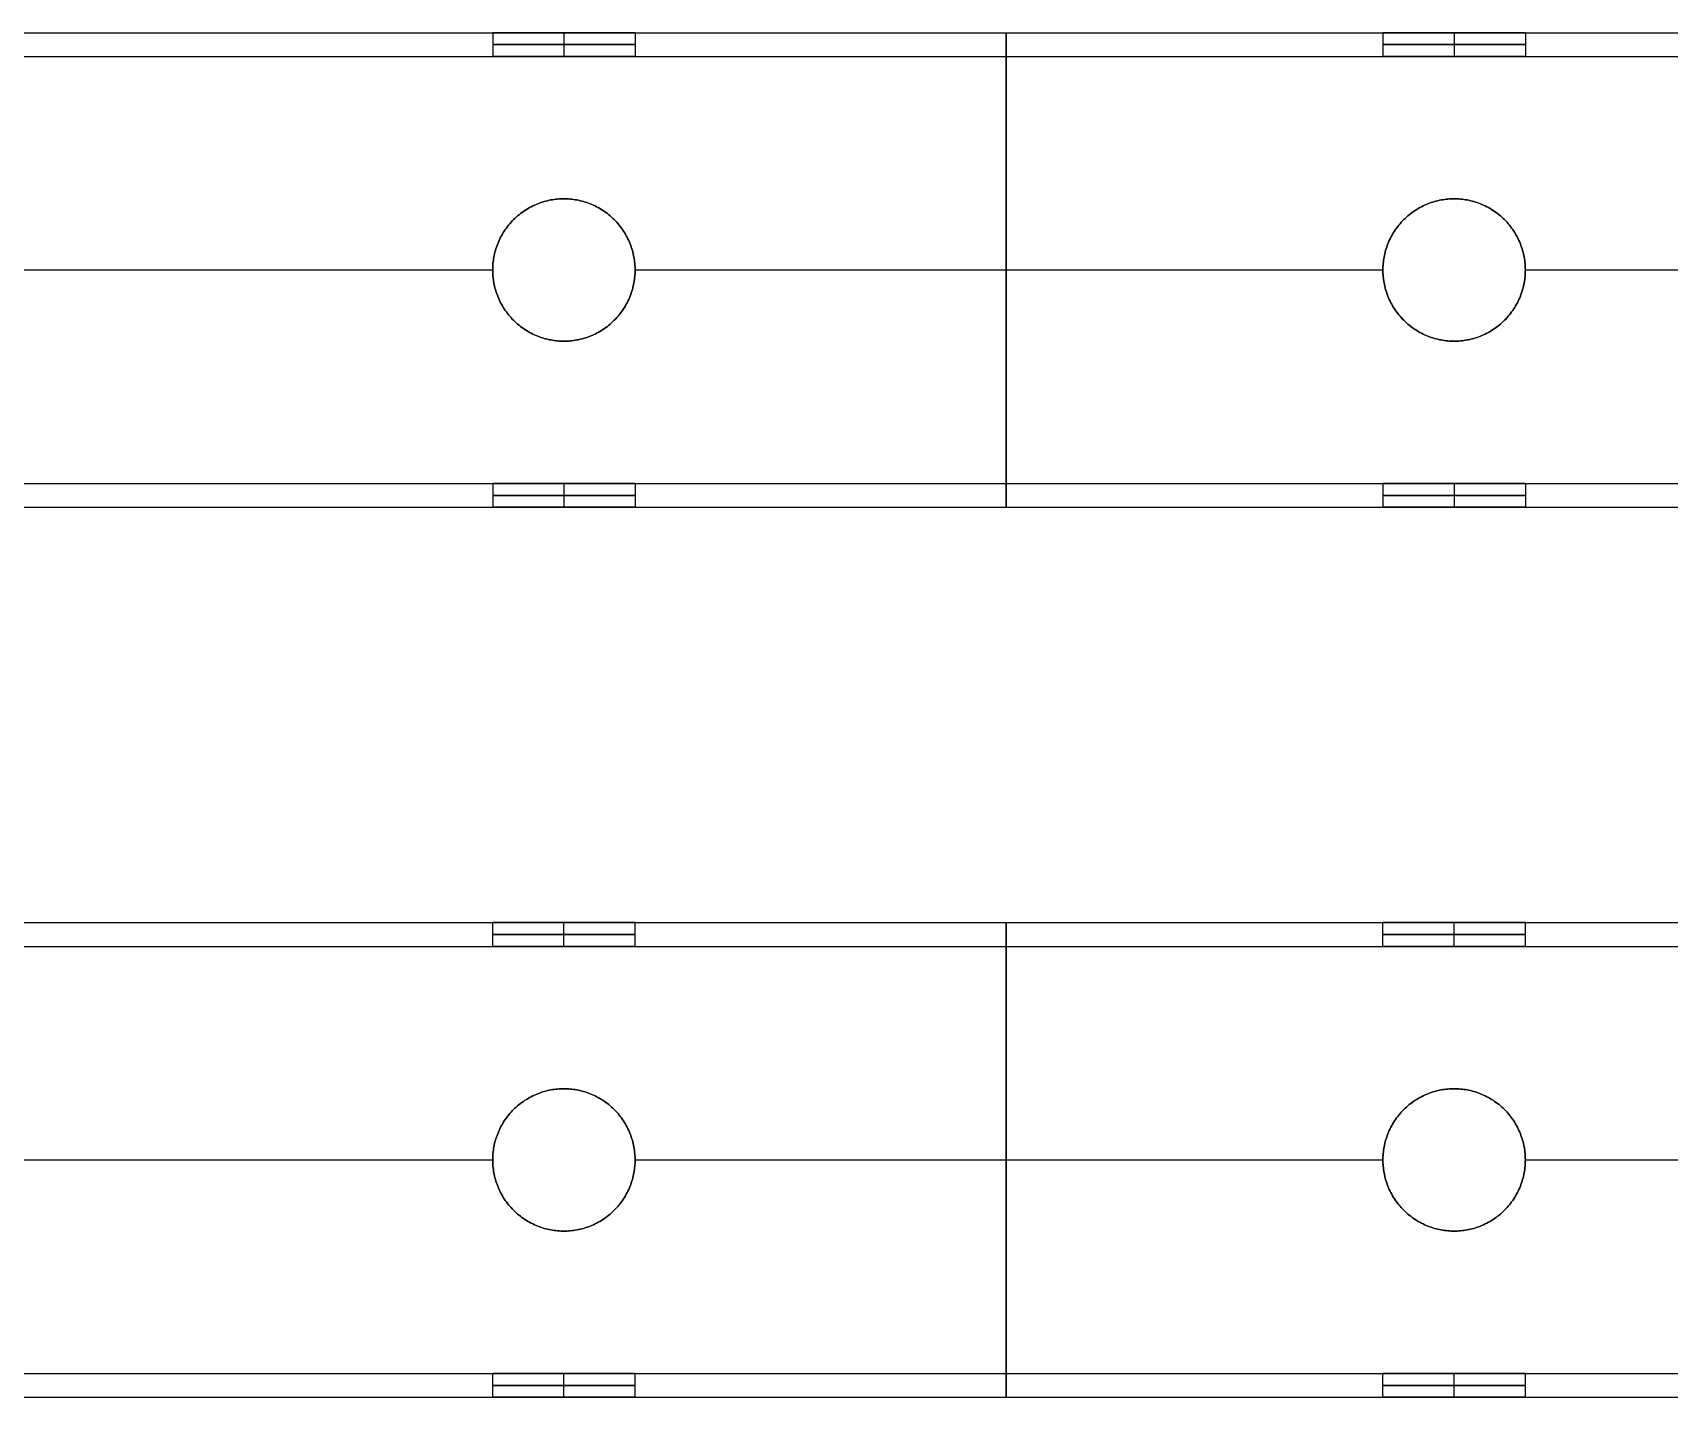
# Model space of a CAD drawing. Header units: millimetres. Extents: x -5956 to -4640, y -5088 to -3772.
# Drawn here: x -5680.4 to -5542.5, y -4487.4 to -4372.4 of the extents above; entities that cross this region are included whole.
import ezdxf

# ---------------------------------------------------------------- set-up
doc = ezdxf.new("R2010")
doc.units = ezdxf.units.MM
doc.header["$MEASUREMENT"] = 0
doc.layers.add('staal', color=5, linetype='Continuous', true_color=0x0000ff)

msp = doc.modelspace()

# ---------------------------------------------------------------- linework, layer by layer
at = {"layer": 'staal'}
for p, q in [((-5641.61, -4372.39, 1641.01), (-5641.61, -4374.39, 1641.01)), ((-5635.61, -4372.39, 1647.01), (-5635.61, -4374.39, 1647.01)), ((-5635.61, -4372.39, 1635.01), (-5635.61, -4374.39, 1635.01)), ((-5629.61, -4372.39, 1641.01), (-5629.61, -4374.39, 1641.01)), ((-5566.61, -4372.39, 1641.01), (-5566.61, -4374.39, 1641.01)), ((-5560.61, -4372.39, 1647.01), (-5560.61, -4374.39, 1647.01)), ((-5560.61, -4372.39, 1635.01), (-5560.61, -4374.39, 1635.01)), ((-5554.61, -4372.39, 1641.01), (-5554.61, -4374.39, 1641.01)), ((-5635.61, -4386.39, 1623.01), (-5635.61, -4386.39, 1621.01)), ((-5635.61, -4386.39, 1661.01), (-5635.61, -4386.39, 1659.01)), ((-5560.61, -4386.39, 1623.01), (-5560.61, -4386.39, 1621.01)), ((-5560.61, -4386.39, 1661.01), (-5560.61, -4386.39, 1659.01)), ((-5641.61, -4392.39, 1623.01), (-5641.61, -4392.39, 1621.01)), ((-5641.61, -4392.39, 1661.01), (-5641.61, -4392.39, 1659.01)), ((-5629.61, -4392.39, 1623.01), (-5629.61, -4392.39, 1621.01)), ((-5629.61, -4392.39, 1661.01), (-5629.61, -4392.39, 1659.01)), ((-5566.61, -4392.39, 1623.01), (-5566.61, -4392.39, 1621.01)), ((-5566.61, -4392.39, 1661.01), (-5566.61, -4392.39, 1659.01)), ((-5554.61, -4392.39, 1623.01), (-5554.61, -4392.39, 1621.01)), ((-5554.61, -4392.39, 1661.01), (-5554.61, -4392.39, 1659.01)), ((-5635.61, -4398.39, 1623.01), (-5635.61, -4398.39, 1621.01)), ((-5635.61, -4398.39, 1661.01), (-5635.61, -4398.39, 1659.01)), ((-5560.61, -4398.39, 1623.01), (-5560.61, -4398.39, 1621.01)), ((-5560.61, -4398.39, 1661.01), (-5560.61, -4398.39, 1659.01)), ((-5641.61, -4410.39, 1641.01), (-5641.61, -4412.39, 1641.01)), ((-5635.61, -4410.39, 1647.01), (-5635.61, -4412.39, 1647.01)), ((-5635.61, -4410.39, 1635.01), (-5635.61, -4412.39, 1635.01)), ((-5629.61, -4410.39, 1641.01), (-5629.61, -4412.39, 1641.01)), ((-5566.61, -4410.39, 1641.01), (-5566.61, -4412.39, 1641.01)), ((-5560.61, -4410.39, 1647.01), (-5560.61, -4412.39, 1647.01)), ((-5560.61, -4410.39, 1635.01), (-5560.61, -4412.39, 1635.01)), ((-5554.61, -4410.39, 1641.01), (-5554.61, -4412.39, 1641.01)), ((-5641.61, -4449.39, -404.81), (-5641.61, -4447.39, -404.81)), ((-5635.61, -4449.39, -398.81), (-5635.61, -4447.39, -398.81)), ((-5635.61, -4449.39, -410.81), (-5635.61, -4447.39, -410.81)), ((-5629.61, -4449.39, -404.81), (-5629.61, -4447.39, -404.81)), ((-5566.61, -4449.39, -404.81), (-5566.61, -4447.39, -404.81)), ((-5560.61, -4449.39, -398.81), (-5560.61, -4447.39, -398.81)), ((-5560.61, -4449.39, -410.81), (-5560.61, -4447.39, -410.81)), ((-5554.61, -4449.39, -404.81), (-5554.61, -4447.39, -404.81)), ((-5635.61, -4461.39, -422.81), (-5635.61, -4461.39, -424.81)), ((-5635.61, -4461.39, -384.81), (-5635.61, -4461.39, -386.81)), ((-5560.61, -4461.39, -422.81), (-5560.61, -4461.39, -424.81)), ((-5560.61, -4461.39, -384.81), (-5560.61, -4461.39, -386.81)), ((-5641.61, -4467.39, -422.81), (-5641.61, -4467.39, -424.81)), ((-5641.61, -4467.39, -384.81), (-5641.61, -4467.39, -386.81)), ((-5629.61, -4467.39, -422.81), (-5629.61, -4467.39, -424.81)), ((-5629.61, -4467.39, -384.81), (-5629.61, -4467.39, -386.81)), ((-5566.61, -4467.39, -422.81), (-5566.61, -4467.39, -424.81)), ((-5566.61, -4467.39, -384.81), (-5566.61, -4467.39, -386.81)), ((-5554.61, -4467.39, -422.81), (-5554.61, -4467.39, -424.81)), ((-5554.61, -4467.39, -384.81), (-5554.61, -4467.39, -386.81)), ((-5635.61, -4473.39, -422.81), (-5635.61, -4473.39, -424.81)), ((-5635.61, -4473.39, -384.81), (-5635.61, -4473.39, -386.81)), ((-5560.61, -4473.39, -422.81), (-5560.61, -4473.39, -424.81)), ((-5560.61, -4473.39, -384.81), (-5560.61, -4473.39, -386.81)), ((-5641.61, -4487.39, -404.81), (-5641.61, -4485.39, -404.81)), ((-5635.61, -4487.39, -398.81), (-5635.61, -4485.39, -398.81)), ((-5635.61, -4487.39, -410.81), (-5635.61, -4485.39, -410.81)), ((-5629.61, -4487.39, -404.81), (-5629.61, -4485.39, -404.81)), ((-5566.61, -4487.39, -404.81), (-5566.61, -4485.39, -404.81)), ((-5560.61, -4487.39, -398.81), (-5560.61, -4485.39, -398.81)), ((-5560.61, -4487.39, -410.81), (-5560.61, -4485.39, -410.81)), ((-5554.61, -4487.39, -404.81), (-5554.61, -4485.39, -404.81))]:
    msp.add_line(p, q, dxfattribs=at)
for points in [[(-5916.11, -4372.39, 1621.01), (-5598.36, -4372.39, 1621.01), (-5280.61, -4372.39, 1621.01)], [(-5916.11, -4372.39, 1661.01), (-5598.36, -4372.39, 1661.01), (-5280.61, -4372.39, 1661.01)], [(-5704.61, -4372.39, 1641.01), (-5673.11, -4372.39, 1641.01), (-5641.61, -4372.39, 1641.01)], [(-5629.61, -4372.39, 1641.01), (-5598.11, -4372.39, 1641.01), (-5566.61, -4372.39, 1641.01)], [(-5598.36, -4372.39, 1621.01), (-5598.36, -4392.39, 1621.01), (-5598.36, -4412.39, 1621.01)], [(-5598.36, -4412.39, 1661.01), (-5598.36, -4392.39, 1661.01), (-5598.36, -4372.39, 1661.01)], [(-5598.36, -4372.39, 1661.01), (-5598.36, -4372.39, 1641.01), (-5598.36, -4372.39, 1621.01)], [(-5554.61, -4372.39, 1641.01), (-5523.11, -4372.39, 1641.01), (-5491.61, -4372.39, 1641.01)], [(-5916.11, -4374.39, 1623.01), (-5598.36, -4374.39, 1623.01), (-5280.61, -4374.39, 1623.01)], [(-5916.11, -4374.39, 1659.01), (-5598.36, -4374.39, 1659.01), (-5280.61, -4374.39, 1659.01)], [(-5704.61, -4374.39, 1641.01), (-5673.11, -4374.39, 1641.01), (-5641.61, -4374.39, 1641.01)], [(-5629.61, -4374.39, 1641.01), (-5598.11, -4374.39, 1641.01), (-5566.61, -4374.39, 1641.01)], [(-5598.36, -4410.39, 1623.01), (-5598.36, -4392.39, 1623.01), (-5598.36, -4374.39, 1623.01)], [(-5598.36, -4374.39, 1623.01), (-5598.36, -4374.39, 1641.01), (-5598.36, -4374.39, 1659.01)], [(-5598.36, -4374.39, 1659.01), (-5598.36, -4392.39, 1659.01), (-5598.36, -4410.39, 1659.01)], [(-5554.61, -4374.39, 1641.01), (-5523.11, -4374.39, 1641.01), (-5491.61, -4374.39, 1641.01)], [(-5704.61, -4392.39, 1621.01), (-5673.11, -4392.39, 1621.01), (-5641.61, -4392.39, 1621.01)], [(-5704.61, -4392.39, 1661.01), (-5673.11, -4392.39, 1661.01), (-5641.61, -4392.39, 1661.01)], [(-5704.61, -4392.39, 1623.01), (-5673.11, -4392.39, 1623.01), (-5641.61, -4392.39, 1623.01)], [(-5704.61, -4392.39, 1659.01), (-5673.11, -4392.39, 1659.01), (-5641.61, -4392.39, 1659.01)], [(-5629.61, -4392.39, 1621.01), (-5598.11, -4392.39, 1621.01), (-5566.61, -4392.39, 1621.01)], [(-5629.61, -4392.39, 1661.01), (-5598.11, -4392.39, 1661.01), (-5566.61, -4392.39, 1661.01)], [(-5629.61, -4392.39, 1623.01), (-5598.11, -4392.39, 1623.01), (-5566.61, -4392.39, 1623.01)], [(-5629.61, -4392.39, 1659.01), (-5598.11, -4392.39, 1659.01), (-5566.61, -4392.39, 1659.01)], [(-5554.61, -4392.39, 1621.01), (-5523.11, -4392.39, 1621.01), (-5491.61, -4392.39, 1621.01)], [(-5554.61, -4392.39, 1661.01), (-5523.11, -4392.39, 1661.01), (-5491.61, -4392.39, 1661.01)], [(-5554.61, -4392.39, 1623.01), (-5523.11, -4392.39, 1623.01), (-5491.61, -4392.39, 1623.01)], [(-5554.61, -4392.39, 1659.01), (-5523.11, -4392.39, 1659.01), (-5491.61, -4392.39, 1659.01)], [(-5916.11, -4410.39, 1623.01), (-5598.36, -4410.39, 1623.01), (-5280.61, -4410.39, 1623.01)], [(-5916.11, -4410.39, 1659.01), (-5598.36, -4410.39, 1659.01), (-5280.61, -4410.39, 1659.01)], [(-5704.61, -4410.39, 1641.01), (-5673.11, -4410.39, 1641.01), (-5641.61, -4410.39, 1641.01)], [(-5629.61, -4410.39, 1641.01), (-5598.11, -4410.39, 1641.01), (-5566.61, -4410.39, 1641.01)], [(-5598.36, -4410.39, 1659.01), (-5598.36, -4410.39, 1641.01), (-5598.36, -4410.39, 1623.01)], [(-5554.61, -4410.39, 1641.01), (-5523.11, -4410.39, 1641.01), (-5491.61, -4410.39, 1641.01)], [(-5916.11, -4412.39, 1621.01), (-5598.36, -4412.39, 1621.01), (-5280.61, -4412.39, 1621.01)], [(-5916.11, -4412.39, 1661.01), (-5598.36, -4412.39, 1661.01), (-5280.61, -4412.39, 1661.01)], [(-5704.61, -4412.39, 1641.01), (-5673.11, -4412.39, 1641.01), (-5641.61, -4412.39, 1641.01)], [(-5629.61, -4412.39, 1641.01), (-5598.11, -4412.39, 1641.01), (-5566.61, -4412.39, 1641.01)], [(-5598.36, -4412.39, 1621.01), (-5598.36, -4412.39, 1641.01), (-5598.36, -4412.39, 1661.01)], [(-5554.61, -4412.39, 1641.01), (-5523.11, -4412.39, 1641.01), (-5491.61, -4412.39, 1641.01)], [(-5916.11, -4447.39, -424.81), (-5598.36, -4447.39, -424.81), (-5280.61, -4447.39, -424.81)], [(-5916.11, -4447.39, -384.81), (-5598.36, -4447.39, -384.81), (-5280.61, -4447.39, -384.81)], [(-5704.61, -4447.39, -404.81), (-5673.11, -4447.39, -404.81), (-5641.61, -4447.39, -404.81)], [(-5629.61, -4447.39, -404.81), (-5598.11, -4447.39, -404.81), (-5566.61, -4447.39, -404.81)], [(-5598.36, -4487.39, -424.81), (-5598.36, -4467.39, -424.81), (-5598.36, -4447.39, -424.81)], [(-5598.36, -4447.39, -424.81), (-5598.36, -4447.39, -404.81), (-5598.36, -4447.39, -384.81)], [(-5598.36, -4447.39, -384.81), (-5598.36, -4467.39, -384.81), (-5598.36, -4487.39, -384.81)], [(-5554.61, -4447.39, -404.81), (-5523.11, -4447.39, -404.81), (-5491.61, -4447.39, -404.81)], [(-5916.11, -4449.39, -422.81), (-5598.36, -4449.39, -422.81), (-5280.61, -4449.39, -422.81)], [(-5916.11, -4449.39, -386.81), (-5598.36, -4449.39, -386.81), (-5280.61, -4449.39, -386.81)], [(-5704.61, -4449.39, -404.81), (-5673.11, -4449.39, -404.81), (-5641.61, -4449.39, -404.81)], [(-5629.61, -4449.39, -404.81), (-5598.11, -4449.39, -404.81), (-5566.61, -4449.39, -404.81)], [(-5598.36, -4449.39, -386.81), (-5598.36, -4449.39, -404.81), (-5598.36, -4449.39, -422.81)], [(-5598.36, -4449.39, -422.81), (-5598.36, -4467.39, -422.81), (-5598.36, -4485.39, -422.81)], [(-5598.36, -4485.39, -386.81), (-5598.36, -4467.39, -386.81), (-5598.36, -4449.39, -386.81)], [(-5554.61, -4449.39, -404.81), (-5523.11, -4449.39, -404.81), (-5491.61, -4449.39, -404.81)], [(-5704.61, -4467.39, -424.81), (-5673.11, -4467.39, -424.81), (-5641.61, -4467.39, -424.81)], [(-5704.61, -4467.39, -384.81), (-5673.11, -4467.39, -384.81), (-5641.61, -4467.39, -384.81)], [(-5704.61, -4467.39, -422.81), (-5673.11, -4467.39, -422.81), (-5641.61, -4467.39, -422.81)], [(-5704.61, -4467.39, -386.81), (-5673.11, -4467.39, -386.81), (-5641.61, -4467.39, -386.81)], [(-5629.61, -4467.39, -424.81), (-5598.11, -4467.39, -424.81), (-5566.61, -4467.39, -424.81)], [(-5629.61, -4467.39, -384.81), (-5598.11, -4467.39, -384.81), (-5566.61, -4467.39, -384.81)], [(-5629.61, -4467.39, -422.81), (-5598.11, -4467.39, -422.81), (-5566.61, -4467.39, -422.81)], [(-5629.61, -4467.39, -386.81), (-5598.11, -4467.39, -386.81), (-5566.61, -4467.39, -386.81)], [(-5554.61, -4467.39, -424.81), (-5523.11, -4467.39, -424.81), (-5491.61, -4467.39, -424.81)], [(-5554.61, -4467.39, -384.81), (-5523.11, -4467.39, -384.81), (-5491.61, -4467.39, -384.81)], [(-5554.61, -4467.39, -422.81), (-5523.11, -4467.39, -422.81), (-5491.61, -4467.39, -422.81)], [(-5554.61, -4467.39, -386.81), (-5523.11, -4467.39, -386.81), (-5491.61, -4467.39, -386.81)], [(-5916.11, -4485.39, -422.81), (-5598.36, -4485.39, -422.81), (-5280.61, -4485.39, -422.81)], [(-5916.11, -4485.39, -386.81), (-5598.36, -4485.39, -386.81), (-5280.61, -4485.39, -386.81)], [(-5704.61, -4485.39, -404.81), (-5673.11, -4485.39, -404.81), (-5641.61, -4485.39, -404.81)], [(-5629.61, -4485.39, -404.81), (-5598.11, -4485.39, -404.81), (-5566.61, -4485.39, -404.81)], [(-5598.36, -4485.39, -422.81), (-5598.36, -4485.39, -404.81), (-5598.36, -4485.39, -386.81)], [(-5554.61, -4485.39, -404.81), (-5523.11, -4485.39, -404.81), (-5491.61, -4485.39, -404.81)], [(-5916.11, -4487.39, -424.81), (-5598.36, -4487.39, -424.81), (-5280.61, -4487.39, -424.81)], [(-5916.11, -4487.39, -384.81), (-5598.36, -4487.39, -384.81), (-5280.61, -4487.39, -384.81)], [(-5704.61, -4487.39, -404.81), (-5673.11, -4487.39, -404.81), (-5641.61, -4487.39, -404.81)], [(-5629.61, -4487.39, -404.81), (-5598.11, -4487.39, -404.81), (-5566.61, -4487.39, -404.81)], [(-5598.36, -4487.39, -384.81), (-5598.36, -4487.39, -404.81), (-5598.36, -4487.39, -424.81)], [(-5554.61, -4487.39, -404.81), (-5523.11, -4487.39, -404.81), (-5491.61, -4487.39, -404.81)]]:
    msp.add_open_spline(points, degree=2, dxfattribs=at)
for points, weights, knots in [([(-5635.61, -4372.39, 1647.01), (-5629.61, -4372.39, 1647.01), (-5629.61, -4372.39, 1641.01), (-5629.61, -4372.39, 1635.01), (-5635.61, -4372.39, 1635.01), (-5641.61, -4372.39, 1635.01), (-5641.61, -4372.39, 1641.01), (-5641.61, -4372.39, 1647.01), (-5635.61, -4372.39, 1647.01)], [1, 0.707106781187, 1, 0.707106781187, 1, 0.707106781187, 1, 0.707106781187, 1], [0, 0, 0, 7.853982, 7.853982, 15.707963, 15.707963, 23.561945, 23.561945, 31.415927, 31.415927, 31.415927]), ([(-5635.61, -4373.39, 1647.01), (-5629.61, -4373.39, 1647.01), (-5629.61, -4373.39, 1641.01), (-5629.61, -4373.39, 1635.01), (-5635.61, -4373.39, 1635.01), (-5641.61, -4373.39, 1635.01), (-5641.61, -4373.39, 1641.01), (-5641.61, -4373.39, 1647.01), (-5635.61, -4373.39, 1647.01)], [1, 0.707106781187, 1, 0.707106781187, 1, 0.707106781187, 1, 0.707106781187, 1], [0, 0, 0, 7.853982, 7.853982, 15.707963, 15.707963, 23.561945, 23.561945, 31.415927, 31.415927, 31.415927]), ([(-5560.61, -4372.39, 1647.01), (-5554.61, -4372.39, 1647.01), (-5554.61, -4372.39, 1641.01), (-5554.61, -4372.39, 1635.01), (-5560.61, -4372.39, 1635.01), (-5566.61, -4372.39, 1635.01), (-5566.61, -4372.39, 1641.01), (-5566.61, -4372.39, 1647.01), (-5560.61, -4372.39, 1647.01)], [1, 0.707106781187, 1, 0.707106781187, 1, 0.707106781187, 1, 0.707106781187, 1], [0, 0, 0, 7.853982, 7.853982, 15.707963, 15.707963, 23.561945, 23.561945, 31.415927, 31.415927, 31.415927]), ([(-5560.61, -4373.39, 1647.01), (-5554.61, -4373.39, 1647.01), (-5554.61, -4373.39, 1641.01), (-5554.61, -4373.39, 1635.01), (-5560.61, -4373.39, 1635.01), (-5566.61, -4373.39, 1635.01), (-5566.61, -4373.39, 1641.01), (-5566.61, -4373.39, 1647.01), (-5560.61, -4373.39, 1647.01)], [1, 0.707106781187, 1, 0.707106781187, 1, 0.707106781187, 1, 0.707106781187, 1], [0, 0, 0, 7.853982, 7.853982, 15.707963, 15.707963, 23.561945, 23.561945, 31.415927, 31.415927, 31.415927]), ([(-5635.61, -4374.39, 1647.01), (-5641.61, -4374.39, 1647.01), (-5641.61, -4374.39, 1641.01), (-5641.61, -4374.39, 1635.01), (-5635.61, -4374.39, 1635.01), (-5629.61, -4374.39, 1635.01), (-5629.61, -4374.39, 1641.01), (-5629.61, -4374.39, 1647.01), (-5635.61, -4374.39, 1647.01)], [1, 0.707106781187, 1, 0.707106781187, 1, 0.707106781187, 1, 0.707106851018, 0.999999860338], [-31.415927, -31.415927, -31.415927, -23.561944, -23.561944, -15.707962, -15.707962, -7.85398, -7.85398, 0, 0, 0]), ([(-5560.61, -4374.39, 1647.01), (-5566.61, -4374.39, 1647.01), (-5566.61, -4374.39, 1641.01), (-5566.61, -4374.39, 1635.01), (-5560.61, -4374.39, 1635.01), (-5554.61, -4374.39, 1635.01), (-5554.61, -4374.39, 1641.01), (-5554.61, -4374.39, 1647.01), (-5560.61, -4374.39, 1647.01)], [1, 0.707106781187, 1, 0.707106781187, 1, 0.707106781187, 1, 0.707106851018, 0.999999860338], [-31.415927, -31.415927, -31.415927, -23.561944, -23.561944, -15.707962, -15.707962, -7.85398, -7.85398, 0, 0, 0]), ([(-5635.61, -4398.39, 1621.01), (-5641.61, -4398.39, 1621.01), (-5641.61, -4392.39, 1621.01), (-5641.61, -4386.39, 1621.01), (-5635.61, -4386.39, 1621.01), (-5629.61, -4386.39, 1621.01), (-5629.61, -4392.39, 1621.01), (-5629.61, -4398.39, 1621.01), (-5635.61, -4398.39, 1621.01)], [1, 0.707106781187, 1, 0.707106781187, 1, 0.707106781187, 1, 0.707106781187, 1], [-31.415927, -31.415927, -31.415927, -23.561945, -23.561945, -15.707963, -15.707963, -7.853982, -7.853982, 0, 0, 0]), ([(-5635.61, -4398.39, 1661.01), (-5629.61, -4398.39, 1661.01), (-5629.61, -4392.39, 1661.01), (-5629.61, -4386.39, 1661.01), (-5635.61, -4386.39, 1661.01), (-5641.61, -4386.39, 1661.01), (-5641.61, -4392.39, 1661.01), (-5641.61, -4398.39, 1661.01), (-5635.61, -4398.39, 1661.01)], [1, 0.707106781187, 1, 0.707106781187, 1, 0.707106781187, 1, 0.707106781187, 1], [0, 0, 0, 7.853982, 7.853982, 15.707963, 15.707963, 23.561945, 23.561945, 31.415927, 31.415927, 31.415927]), ([(-5635.61, -4398.39, 1623.01), (-5629.61, -4398.39, 1623.01), (-5629.61, -4392.39, 1623.01), (-5629.61, -4386.39, 1623.01), (-5635.61, -4386.39, 1623.01), (-5641.61, -4386.39, 1623.01), (-5641.61, -4392.39, 1623.01), (-5641.61, -4398.39, 1623.01), (-5635.61, -4398.39, 1623.01)], [1, 0.707106781187, 1, 0.707106781187, 1, 0.707106781187, 1, 0.707106781187, 1], [0, 0, 0, 7.853982, 7.853982, 15.707963, 15.707963, 23.561945, 23.561945, 31.415927, 31.415927, 31.415927]), ([(-5635.61, -4398.39, 1659.01), (-5641.61, -4398.39, 1659.01), (-5641.61, -4392.39, 1659.01), (-5641.61, -4386.39, 1659.01), (-5635.61, -4386.39, 1659.01), (-5629.61, -4386.39, 1659.01), (-5629.61, -4392.39, 1659.01), (-5629.61, -4398.39, 1659.01), (-5635.61, -4398.39, 1659.01)], [1, 0.707106781187, 1, 0.707106781187, 1, 0.707106781187, 1, 0.707106781187, 1], [-31.415927, -31.415927, -31.415927, -23.561945, -23.561945, -15.707963, -15.707963, -7.853982, -7.853982, 0, 0, 0]), ([(-5635.61, -4398.39, 1622.01), (-5629.61, -4398.39, 1622.01), (-5629.61, -4392.39, 1622.01), (-5629.61, -4386.39, 1622.01), (-5635.61, -4386.39, 1622.01), (-5641.61, -4386.39, 1622.01), (-5641.61, -4392.39, 1622.01), (-5641.61, -4398.39, 1622.01), (-5635.61, -4398.39, 1622.01)], [1, 0.707106781187, 1, 0.707106781187, 1, 0.707106781187, 1, 0.707106781187, 1], [0, 0, 0, 7.853982, 7.853982, 15.707963, 15.707963, 23.561945, 23.561945, 31.415927, 31.415927, 31.415927]), ([(-5635.61, -4398.39, 1660.01), (-5629.61, -4398.39, 1660.01), (-5629.61, -4392.39, 1660.01), (-5629.61, -4386.39, 1660.01), (-5635.61, -4386.39, 1660.01), (-5641.61, -4386.39, 1660.01), (-5641.61, -4392.39, 1660.01), (-5641.61, -4398.39, 1660.01), (-5635.61, -4398.39, 1660.01)], [1, 0.707106781187, 1, 0.707106781187, 1, 0.707106781187, 1, 0.707106781187, 1], [0, 0, 0, 7.853982, 7.853982, 15.707963, 15.707963, 23.561945, 23.561945, 31.415927, 31.415927, 31.415927]), ([(-5560.61, -4398.39, 1621.01), (-5566.61, -4398.39, 1621.01), (-5566.61, -4392.39, 1621.01), (-5566.61, -4386.39, 1621.01), (-5560.61, -4386.39, 1621.01), (-5554.61, -4386.39, 1621.01), (-5554.61, -4392.39, 1621.01), (-5554.61, -4398.39, 1621.01), (-5560.61, -4398.39, 1621.01)], [1, 0.707106781187, 1, 0.707106781187, 1, 0.707106781187, 1, 0.707106781187, 1], [-31.415927, -31.415927, -31.415927, -23.561945, -23.561945, -15.707963, -15.707963, -7.853982, -7.853982, 0, 0, 0]), ([(-5560.61, -4398.39, 1661.01), (-5554.61, -4398.39, 1661.01), (-5554.61, -4392.39, 1661.01), (-5554.61, -4386.39, 1661.01), (-5560.61, -4386.39, 1661.01), (-5566.61, -4386.39, 1661.01), (-5566.61, -4392.39, 1661.01), (-5566.61, -4398.39, 1661.01), (-5560.61, -4398.39, 1661.01)], [1, 0.707106781187, 1, 0.707106781187, 1, 0.707106781187, 1, 0.707106781187, 1], [0, 0, 0, 7.853982, 7.853982, 15.707963, 15.707963, 23.561945, 23.561945, 31.415927, 31.415927, 31.415927]), ([(-5560.61, -4398.39, 1623.01), (-5554.61, -4398.39, 1623.01), (-5554.61, -4392.39, 1623.01), (-5554.61, -4386.39, 1623.01), (-5560.61, -4386.39, 1623.01), (-5566.61, -4386.39, 1623.01), (-5566.61, -4392.39, 1623.01), (-5566.61, -4398.39, 1623.01), (-5560.61, -4398.39, 1623.01)], [1, 0.707106781187, 1, 0.707106781187, 1, 0.707106781187, 1, 0.707106781187, 1], [0, 0, 0, 7.853982, 7.853982, 15.707963, 15.707963, 23.561945, 23.561945, 31.415927, 31.415927, 31.415927]), ([(-5560.61, -4398.39, 1659.01), (-5566.61, -4398.39, 1659.01), (-5566.61, -4392.39, 1659.01), (-5566.61, -4386.39, 1659.01), (-5560.61, -4386.39, 1659.01), (-5554.61, -4386.39, 1659.01), (-5554.61, -4392.39, 1659.01), (-5554.61, -4398.39, 1659.01), (-5560.61, -4398.39, 1659.01)], [1, 0.707106781187, 1, 0.707106781187, 1, 0.707106781187, 1, 0.707106781187, 1], [-31.415927, -31.415927, -31.415927, -23.561945, -23.561945, -15.707963, -15.707963, -7.853982, -7.853982, 0, 0, 0]), ([(-5560.61, -4398.39, 1622.01), (-5554.61, -4398.39, 1622.01), (-5554.61, -4392.39, 1622.01), (-5554.61, -4386.39, 1622.01), (-5560.61, -4386.39, 1622.01), (-5566.61, -4386.39, 1622.01), (-5566.61, -4392.39, 1622.01), (-5566.61, -4398.39, 1622.01), (-5560.61, -4398.39, 1622.01)], [1, 0.707106781187, 1, 0.707106781187, 1, 0.707106781187, 1, 0.707106781187, 1], [0, 0, 0, 7.853982, 7.853982, 15.707963, 15.707963, 23.561945, 23.561945, 31.415927, 31.415927, 31.415927]), ([(-5560.61, -4398.39, 1660.01), (-5554.61, -4398.39, 1660.01), (-5554.61, -4392.39, 1660.01), (-5554.61, -4386.39, 1660.01), (-5560.61, -4386.39, 1660.01), (-5566.61, -4386.39, 1660.01), (-5566.61, -4392.39, 1660.01), (-5566.61, -4398.39, 1660.01), (-5560.61, -4398.39, 1660.01)], [1, 0.707106781187, 1, 0.707106781187, 1, 0.707106781187, 1, 0.707106781187, 1], [0, 0, 0, 7.853982, 7.853982, 15.707963, 15.707963, 23.561945, 23.561945, 31.415927, 31.415927, 31.415927]), ([(-5635.61, -4410.39, 1647.01), (-5629.61, -4410.39, 1647.01), (-5629.61, -4410.39, 1641.01), (-5629.61, -4410.39, 1635.01), (-5635.61, -4410.39, 1635.01), (-5641.61, -4410.39, 1635.01), (-5641.61, -4410.39, 1641.01), (-5641.61, -4410.39, 1647.01), (-5635.61, -4410.39, 1647.01)], [1, 0.707106781187, 1, 0.707106781187, 1, 0.707106781187, 1, 0.707106781187, 1], [0, 0, 0, 7.853982, 7.853982, 15.707963, 15.707963, 23.561945, 23.561945, 31.415927, 31.415927, 31.415927]), ([(-5560.61, -4410.39, 1647.01), (-5554.61, -4410.39, 1647.01), (-5554.61, -4410.39, 1641.01), (-5554.61, -4410.39, 1635.01), (-5560.61, -4410.39, 1635.01), (-5566.61, -4410.39, 1635.01), (-5566.61, -4410.39, 1641.01), (-5566.61, -4410.39, 1647.01), (-5560.61, -4410.39, 1647.01)], [1, 0.707106781187, 1, 0.707106781187, 1, 0.707106781187, 1, 0.707106781187, 1], [0, 0, 0, 7.853982, 7.853982, 15.707963, 15.707963, 23.561945, 23.561945, 31.415927, 31.415927, 31.415927]), ([(-5635.61, -4411.39, 1647.01), (-5629.61, -4411.39, 1647.01), (-5629.61, -4411.39, 1641.01), (-5629.61, -4411.39, 1635.01), (-5635.61, -4411.39, 1635.01), (-5641.61, -4411.39, 1635.01), (-5641.61, -4411.39, 1641.01), (-5641.61, -4411.39, 1647.01), (-5635.61, -4411.39, 1647.01)], [1, 0.707106781187, 1, 0.707106781187, 1, 0.707106781187, 1, 0.707106781187, 1], [0, 0, 0, 7.853982, 7.853982, 15.707963, 15.707963, 23.561945, 23.561945, 31.415927, 31.415927, 31.415927]), ([(-5560.61, -4411.39, 1647.01), (-5554.61, -4411.39, 1647.01), (-5554.61, -4411.39, 1641.01), (-5554.61, -4411.39, 1635.01), (-5560.61, -4411.39, 1635.01), (-5566.61, -4411.39, 1635.01), (-5566.61, -4411.39, 1641.01), (-5566.61, -4411.39, 1647.01), (-5560.61, -4411.39, 1647.01)], [1, 0.707106781187, 1, 0.707106781187, 1, 0.707106781187, 1, 0.707106781187, 1], [0, 0, 0, 7.853982, 7.853982, 15.707963, 15.707963, 23.561945, 23.561945, 31.415927, 31.415927, 31.415927]), ([(-5635.61, -4412.39, 1647.01), (-5641.61, -4412.39, 1647.01), (-5641.61, -4412.39, 1641.01), (-5641.61, -4412.39, 1635.01), (-5635.61, -4412.39, 1635.01), (-5629.61, -4412.39, 1635.01), (-5629.61, -4412.39, 1641.01), (-5629.61, -4412.39, 1647.01), (-5635.61, -4412.39, 1647.01)], [1, 0.707106781187, 1, 0.707106781187, 1, 0.707106781187, 1, 0.707106781187, 1], [-31.415927, -31.415927, -31.415927, -23.561945, -23.561945, -15.707963, -15.707963, -7.853982, -7.853982, 0, 0, 0]), ([(-5560.61, -4412.39, 1647.01), (-5566.61, -4412.39, 1647.01), (-5566.61, -4412.39, 1641.01), (-5566.61, -4412.39, 1635.01), (-5560.61, -4412.39, 1635.01), (-5554.61, -4412.39, 1635.01), (-5554.61, -4412.39, 1641.01), (-5554.61, -4412.39, 1647.01), (-5560.61, -4412.39, 1647.01)], [1, 0.707106781187, 1, 0.707106781187, 1, 0.707106781187, 1, 0.707106781187, 1], [-31.415927, -31.415927, -31.415927, -23.561945, -23.561945, -15.707963, -15.707963, -7.853982, -7.853982, 0, 0, 0]), ([(-5635.61, -4447.39, -398.81), (-5641.61, -4447.39, -398.81), (-5641.61, -4447.39, -404.81), (-5641.61, -4447.39, -410.81), (-5635.61, -4447.39, -410.81), (-5629.61, -4447.39, -410.81), (-5629.61, -4447.39, -404.81), (-5629.61, -4447.39, -398.81), (-5635.61, -4447.39, -398.81)], [1, 0.707106781187, 1, 0.707106781187, 1, 0.707106781187, 1, 0.707106781187, 1], [-31.415927, -31.415927, -31.415927, -23.561945, -23.561945, -15.707963, -15.707963, -7.853982, -7.853982, 0, 0, 0]), ([(-5560.61, -4447.39, -398.81), (-5566.61, -4447.39, -398.81), (-5566.61, -4447.39, -404.81), (-5566.61, -4447.39, -410.81), (-5560.61, -4447.39, -410.81), (-5554.61, -4447.39, -410.81), (-5554.61, -4447.39, -404.81), (-5554.61, -4447.39, -398.81), (-5560.61, -4447.39, -398.81)], [1, 0.707106781187, 1, 0.707106781187, 1, 0.707106781187, 1, 0.707106781187, 1], [-31.415927, -31.415927, -31.415927, -23.561945, -23.561945, -15.707963, -15.707963, -7.853982, -7.853982, 0, 0, 0]), ([(-5635.61, -4448.39, -398.81), (-5629.61, -4448.39, -398.81), (-5629.61, -4448.39, -404.81), (-5629.61, -4448.39, -410.81), (-5635.61, -4448.39, -410.81), (-5641.61, -4448.39, -410.81), (-5641.61, -4448.39, -404.81), (-5641.61, -4448.39, -398.81), (-5635.61, -4448.39, -398.81)], [1, 0.707106781187, 1, 0.707106781187, 1, 0.707106781187, 1, 0.707106781187, 1], [0, 0, 0, 7.853982, 7.853982, 15.707963, 15.707963, 23.561945, 23.561945, 31.415927, 31.415927, 31.415927]), ([(-5560.61, -4448.39, -398.81), (-5554.61, -4448.39, -398.81), (-5554.61, -4448.39, -404.81), (-5554.61, -4448.39, -410.81), (-5560.61, -4448.39, -410.81), (-5566.61, -4448.39, -410.81), (-5566.61, -4448.39, -404.81), (-5566.61, -4448.39, -398.81), (-5560.61, -4448.39, -398.81)], [1, 0.707106781187, 1, 0.707106781187, 1, 0.707106781187, 1, 0.707106781187, 1], [0, 0, 0, 7.853982, 7.853982, 15.707963, 15.707963, 23.561945, 23.561945, 31.415927, 31.415927, 31.415927]), ([(-5635.61, -4449.39, -398.81), (-5629.61, -4449.39, -398.81), (-5629.61, -4449.39, -404.81), (-5629.61, -4449.39, -410.81), (-5635.61, -4449.39, -410.81), (-5641.61, -4449.39, -410.81), (-5641.61, -4449.39, -404.81), (-5641.61, -4449.39, -398.81), (-5635.61, -4449.39, -398.81)], [1, 0.707106781187, 1, 0.707106781187, 1, 0.707106781187, 1, 0.707106781187, 1], [0, 0, 0, 7.853982, 7.853982, 15.707963, 15.707963, 23.561945, 23.561945, 31.415927, 31.415927, 31.415927]), ([(-5560.61, -4449.39, -398.81), (-5554.61, -4449.39, -398.81), (-5554.61, -4449.39, -404.81), (-5554.61, -4449.39, -410.81), (-5560.61, -4449.39, -410.81), (-5566.61, -4449.39, -410.81), (-5566.61, -4449.39, -404.81), (-5566.61, -4449.39, -398.81), (-5560.61, -4449.39, -398.81)], [1, 0.707106781187, 1, 0.707106781187, 1, 0.707106781187, 1, 0.707106781187, 1], [0, 0, 0, 7.853982, 7.853982, 15.707963, 15.707963, 23.561945, 23.561945, 31.415927, 31.415927, 31.415927]), ([(-5635.61, -4461.39, -424.81), (-5641.61, -4461.39, -424.81), (-5641.61, -4467.39, -424.81), (-5641.61, -4473.39, -424.81), (-5635.61, -4473.39, -424.81), (-5629.61, -4473.39, -424.81), (-5629.61, -4467.39, -424.81), (-5629.61, -4461.39, -424.81), (-5635.61, -4461.39, -424.81)], [1, 0.707106781187, 1, 0.707106781187, 1, 0.707106781187, 1, 0.707106781187, 1], [-31.415927, -31.415927, -31.415927, -23.561945, -23.561945, -15.707963, -15.707963, -7.853982, -7.853982, 0, 0, 0]), ([(-5635.61, -4461.39, -384.81), (-5629.61, -4461.39, -384.81), (-5629.61, -4467.39, -384.81), (-5629.61, -4473.39, -384.81), (-5635.61, -4473.39, -384.81), (-5641.61, -4473.39, -384.81), (-5641.61, -4467.39, -384.81), (-5641.61, -4461.39, -384.81), (-5635.61, -4461.39, -384.81)], [1, 0.707106781187, 1, 0.707106781187, 1, 0.707106781187, 1, 0.707106781187, 1], [0, 0, 0, 7.853982, 7.853982, 15.707963, 15.707963, 23.561945, 23.561945, 31.415927, 31.415927, 31.415927]), ([(-5635.61, -4461.39, -422.81), (-5629.61, -4461.39, -422.81), (-5629.61, -4467.39, -422.81), (-5629.61, -4473.39, -422.81), (-5635.61, -4473.39, -422.81), (-5641.61, -4473.39, -422.81), (-5641.61, -4467.39, -422.81), (-5641.61, -4461.39, -422.81), (-5635.61, -4461.39, -422.81)], [1, 0.707106781187, 1, 0.707106781187, 1, 0.707106781187, 1, 0.707106781187, 1], [0, 0, 0, 7.853982, 7.853982, 15.707963, 15.707963, 23.561945, 23.561945, 31.415927, 31.415927, 31.415927]), ([(-5635.61, -4461.39, -386.81), (-5641.61, -4461.39, -386.81), (-5641.61, -4467.39, -386.81), (-5641.61, -4473.39, -386.81), (-5635.61, -4473.39, -386.81), (-5629.61, -4473.39, -386.81), (-5629.61, -4467.39, -386.81), (-5629.61, -4461.39, -386.81), (-5635.61, -4461.39, -386.81)], [1, 0.707106781187, 1, 0.707106781187, 1, 0.707106781187, 1, 0.707106781187, 1], [-31.415927, -31.415927, -31.415927, -23.561945, -23.561945, -15.707963, -15.707963, -7.853982, -7.853982, 0, 0, 0]), ([(-5635.61, -4461.39, -423.81), (-5629.61, -4461.39, -423.81), (-5629.61, -4467.39, -423.81), (-5629.61, -4473.39, -423.81), (-5635.61, -4473.39, -423.81), (-5641.61, -4473.39, -423.81), (-5641.61, -4467.39, -423.81), (-5641.61, -4461.39, -423.81), (-5635.61, -4461.39, -423.81)], [1, 0.707106781187, 1, 0.707106781187, 1, 0.707106781187, 1, 0.707106781187, 1], [0, 0, 0, 7.853982, 7.853982, 15.707963, 15.707963, 23.561945, 23.561945, 31.415927, 31.415927, 31.415927]), ([(-5635.61, -4461.39, -385.81), (-5629.61, -4461.39, -385.81), (-5629.61, -4467.39, -385.81), (-5629.61, -4473.39, -385.81), (-5635.61, -4473.39, -385.81), (-5641.61, -4473.39, -385.81), (-5641.61, -4467.39, -385.81), (-5641.61, -4461.39, -385.81), (-5635.61, -4461.39, -385.81)], [1, 0.707106781187, 1, 0.707106781187, 1, 0.707106781187, 1, 0.707106781187, 1], [0, 0, 0, 7.853982, 7.853982, 15.707963, 15.707963, 23.561945, 23.561945, 31.415927, 31.415927, 31.415927]), ([(-5560.61, -4461.39, -424.81), (-5566.61, -4461.39, -424.81), (-5566.61, -4467.39, -424.81), (-5566.61, -4473.39, -424.81), (-5560.61, -4473.39, -424.81), (-5554.61, -4473.39, -424.81), (-5554.61, -4467.39, -424.81), (-5554.61, -4461.39, -424.81), (-5560.61, -4461.39, -424.81)], [1, 0.707106781187, 1, 0.707106781187, 1, 0.707106781187, 1, 0.707106781187, 1], [-31.415927, -31.415927, -31.415927, -23.561945, -23.561945, -15.707963, -15.707963, -7.853982, -7.853982, 0, 0, 0]), ([(-5560.61, -4461.39, -384.81), (-5554.61, -4461.39, -384.81), (-5554.61, -4467.39, -384.81), (-5554.61, -4473.39, -384.81), (-5560.61, -4473.39, -384.81), (-5566.61, -4473.39, -384.81), (-5566.61, -4467.39, -384.81), (-5566.61, -4461.39, -384.81), (-5560.61, -4461.39, -384.81)], [1, 0.707106781187, 1, 0.707106781187, 1, 0.707106781187, 1, 0.707106781187, 1], [0, 0, 0, 7.853982, 7.853982, 15.707963, 15.707963, 23.561945, 23.561945, 31.415927, 31.415927, 31.415927]), ([(-5560.61, -4461.39, -422.81), (-5554.61, -4461.39, -422.81), (-5554.61, -4467.39, -422.81), (-5554.61, -4473.39, -422.81), (-5560.61, -4473.39, -422.81), (-5566.61, -4473.39, -422.81), (-5566.61, -4467.39, -422.81), (-5566.61, -4461.39, -422.81), (-5560.61, -4461.39, -422.81)], [1, 0.707106781187, 1, 0.707106781187, 1, 0.707106781187, 1, 0.707106781187, 1], [0, 0, 0, 7.853982, 7.853982, 15.707963, 15.707963, 23.561945, 23.561945, 31.415927, 31.415927, 31.415927]), ([(-5560.61, -4461.39, -386.81), (-5566.61, -4461.39, -386.81), (-5566.61, -4467.39, -386.81), (-5566.61, -4473.39, -386.81), (-5560.61, -4473.39, -386.81), (-5554.61, -4473.39, -386.81), (-5554.61, -4467.39, -386.81), (-5554.61, -4461.39, -386.81), (-5560.61, -4461.39, -386.81)], [1, 0.707106781187, 1, 0.707106781187, 1, 0.707106781187, 1, 0.707106781187, 1], [-31.415927, -31.415927, -31.415927, -23.561945, -23.561945, -15.707963, -15.707963, -7.853982, -7.853982, 0, 0, 0]), ([(-5560.61, -4461.39, -423.81), (-5554.61, -4461.39, -423.81), (-5554.61, -4467.39, -423.81), (-5554.61, -4473.39, -423.81), (-5560.61, -4473.39, -423.81), (-5566.61, -4473.39, -423.81), (-5566.61, -4467.39, -423.81), (-5566.61, -4461.39, -423.81), (-5560.61, -4461.39, -423.81)], [1, 0.707106781187, 1, 0.707106781187, 1, 0.707106781187, 1, 0.707106781187, 1], [0, 0, 0, 7.853982, 7.853982, 15.707963, 15.707963, 23.561945, 23.561945, 31.415927, 31.415927, 31.415927]), ([(-5560.61, -4461.39, -385.81), (-5554.61, -4461.39, -385.81), (-5554.61, -4467.39, -385.81), (-5554.61, -4473.39, -385.81), (-5560.61, -4473.39, -385.81), (-5566.61, -4473.39, -385.81), (-5566.61, -4467.39, -385.81), (-5566.61, -4461.39, -385.81), (-5560.61, -4461.39, -385.81)], [1, 0.707106781187, 1, 0.707106781187, 1, 0.707106781187, 1, 0.707106781187, 1], [0, 0, 0, 7.853982, 7.853982, 15.707963, 15.707963, 23.561945, 23.561945, 31.415927, 31.415927, 31.415927]), ([(-5635.61, -4485.39, -398.81), (-5641.61, -4485.39, -398.81), (-5641.61, -4485.39, -404.81), (-5641.61, -4485.39, -410.81), (-5635.61, -4485.39, -410.81), (-5629.61, -4485.39, -410.81), (-5629.61, -4485.39, -404.81), (-5629.61, -4485.39, -398.81), (-5635.61, -4485.39, -398.81)], [1, 0.707106781187, 1, 0.707106781187, 1, 0.707106781187, 1, 0.707106851018, 0.999999860338], [-31.415927, -31.415927, -31.415927, -23.561944, -23.561944, -15.707962, -15.707962, -7.85398, -7.85398, 0, 0, 0]), ([(-5635.61, -4486.39, -398.81), (-5629.61, -4486.39, -398.81), (-5629.61, -4486.39, -404.81), (-5629.61, -4486.39, -410.81), (-5635.61, -4486.39, -410.81), (-5641.61, -4486.39, -410.81), (-5641.61, -4486.39, -404.81), (-5641.61, -4486.39, -398.81), (-5635.61, -4486.39, -398.81)], [1, 0.707106781187, 1, 0.707106781187, 1, 0.707106781187, 1, 0.707106781187, 1], [0, 0, 0, 7.853982, 7.853982, 15.707963, 15.707963, 23.561945, 23.561945, 31.415927, 31.415927, 31.415927]), ([(-5560.61, -4485.39, -398.81), (-5566.61, -4485.39, -398.81), (-5566.61, -4485.39, -404.81), (-5566.61, -4485.39, -410.81), (-5560.61, -4485.39, -410.81), (-5554.61, -4485.39, -410.81), (-5554.61, -4485.39, -404.81), (-5554.61, -4485.39, -398.81), (-5560.61, -4485.39, -398.81)], [1, 0.707106781187, 1, 0.707106781187, 1, 0.707106781187, 1, 0.707106851018, 0.999999860338], [-31.415927, -31.415927, -31.415927, -23.561944, -23.561944, -15.707962, -15.707962, -7.85398, -7.85398, 0, 0, 0]), ([(-5560.61, -4486.39, -398.81), (-5554.61, -4486.39, -398.81), (-5554.61, -4486.39, -404.81), (-5554.61, -4486.39, -410.81), (-5560.61, -4486.39, -410.81), (-5566.61, -4486.39, -410.81), (-5566.61, -4486.39, -404.81), (-5566.61, -4486.39, -398.81), (-5560.61, -4486.39, -398.81)], [1, 0.707106781187, 1, 0.707106781187, 1, 0.707106781187, 1, 0.707106781187, 1], [0, 0, 0, 7.853982, 7.853982, 15.707963, 15.707963, 23.561945, 23.561945, 31.415927, 31.415927, 31.415927]), ([(-5635.61, -4487.39, -398.81), (-5629.61, -4487.39, -398.81), (-5629.61, -4487.39, -404.81), (-5629.61, -4487.39, -410.81), (-5635.61, -4487.39, -410.81), (-5641.61, -4487.39, -410.81), (-5641.61, -4487.39, -404.81), (-5641.61, -4487.39, -398.81), (-5635.61, -4487.39, -398.81)], [1, 0.707106781187, 1, 0.707106781187, 1, 0.707106781187, 1, 0.707106781187, 1], [0, 0, 0, 7.853982, 7.853982, 15.707963, 15.707963, 23.561945, 23.561945, 31.415927, 31.415927, 31.415927]), ([(-5560.61, -4487.39, -398.81), (-5554.61, -4487.39, -398.81), (-5554.61, -4487.39, -404.81), (-5554.61, -4487.39, -410.81), (-5560.61, -4487.39, -410.81), (-5566.61, -4487.39, -410.81), (-5566.61, -4487.39, -404.81), (-5566.61, -4487.39, -398.81), (-5560.61, -4487.39, -398.81)], [1, 0.707106781187, 1, 0.707106781187, 1, 0.707106781187, 1, 0.707106781187, 1], [0, 0, 0, 7.853982, 7.853982, 15.707963, 15.707963, 23.561945, 23.561945, 31.415927, 31.415927, 31.415927])]:
    msp.add_rational_spline(points, weights, degree=2, knots=knots, dxfattribs=at)

doc.saveas('drawing.dxf')
